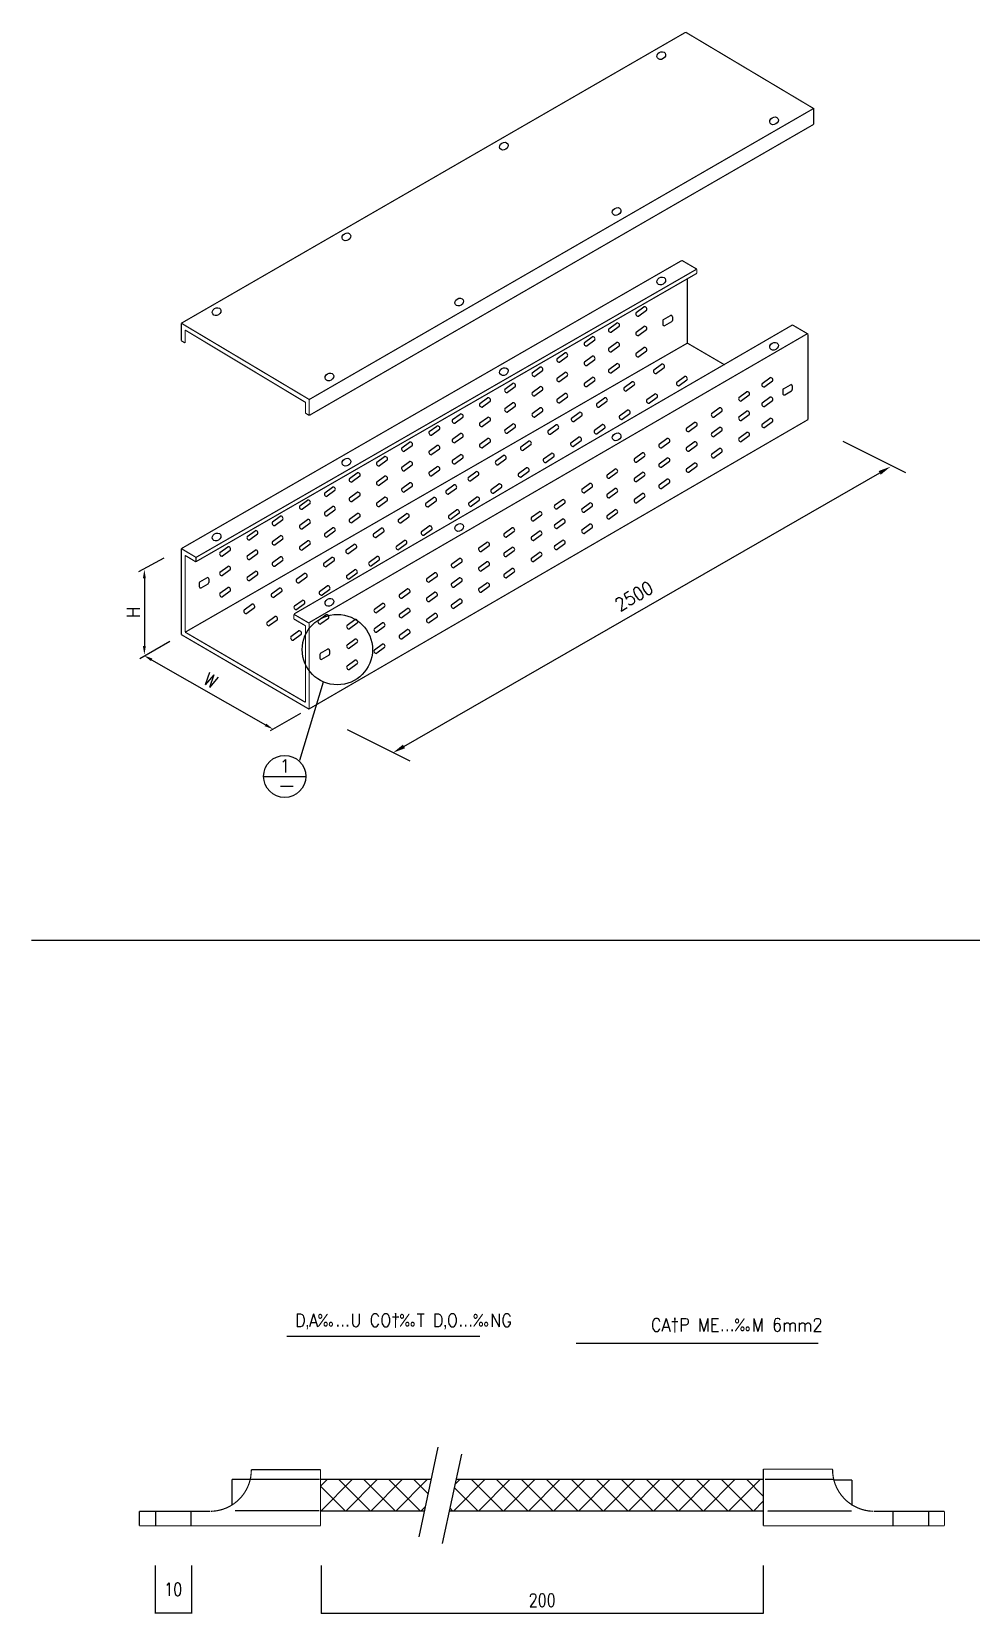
# Model space of a CAD drawing. Extents: x -5343388 to 7033982, y -486386 to 188356.
# Drawn here: x 561011 to 578941, y -87455 to -57260 of the extents above; entities that cross this region are included whole.
import ezdxf
from ezdxf.enums import TextEntityAlignment as Align

# ---------------------------------------------------------------- set-up
doc = ezdxf.new("R2010")
doc.units = 0
doc.header["$MEASUREMENT"] = 0
doc.linetypes.add('DASHED', pattern=[0.75, 0.5, -0.25])
for name, color, linetype in [('BTEXT', 5, 'Continuous'), ('Dim', 9, 'Continuous'), ('TRAYS', 6, 'Continuous')]:
    doc.layers.add(name, color=color, linetype=linetype)
doc.styles.add('ROMANS', font='romans.shx', dxfattribs={"width": 0.8, "height": 250, "bigfont": 'vns.shx'})
doc.dimstyles.new('KT-ARROW', dxfattribs={"dimtxt": 2.5, "dimasz": 2, "dimexe": 1, "dimexo": 0.0625, "dimgap": 0.09, "dimtad": 0, "dimdec": 4, "dimzin": 0, "dimdsep": 46, "dimtxsty": 'ROMANS', "dimcen": 0.09, "dimadec": 0, "dimazin": 0, "dimtfac": 1, "dimtdec": 4, "dimtmove": 2, "dimatfit": 3, "dimfxl": 1, "dimtvp": 1, "dimtolj": 1, "dimtzin": 0, "dimarcsym": 0})

# ---------------------------------------------------------------- blocks, each defined once
blk = doc.blocks.new('*D229')
at = {"layer": 'DEFPOINTS', "color": 0, "transparency": 16777216}
for p in [(563367, -86543), (564060, -86543), (563367, -87454)]:
    blk.add_point(p, dxfattribs=at)
at = {"layer": 'TRAYS', "color": 0, "lineweight": -2, "transparency": 16777216}
for p, q in [((563367, -86544), (563367, -87455)), ((564060, -86544), (564060, -87455)), ((564058, -87454), (563369, -87454))]:
    blk.add_line(p, q, dxfattribs=at)
at = {"layer": 'TRAYS', "color": 0, "transparency": 16777216}
for points in [[(563369, -87454), (563369, -87454), (563367, -87454)], [(564058, -87454), (564058, -87454), (564060, -87454)]]:
    blk.add_solid(points, dxfattribs=at)
at = {"layer": 'TRAYS', "color": 0, "transparency": 16777216, "insert": (563713, -86787), "char_height": 250, "attachment_point": 5, "style": 'ROMANS'}
blk.add_mtext('\\A1;\\P10', dxfattribs=at)
blk = doc.blocks.new('*D230')
at = {"layer": 'DEFPOINTS', "color": 0, "transparency": 16777216}
for p in [(566533, -86543), (574971, -86543), (574971, -87454)]:
    blk.add_point(p, dxfattribs=at)
at = {"layer": 'TRAYS', "color": 0, "lineweight": -2, "transparency": 16777216}
for p, q in [((566533, -86544), (566533, -87455)), ((574971, -86544), (574971, -87455)), ((566535, -87454), (574969, -87454))]:
    blk.add_line(p, q, dxfattribs=at)
at = {"layer": 'TRAYS', "color": 0, "transparency": 16777216}
for points in [[(566535, -87454), (566535, -87454), (566533, -87454)], [(574969, -87454), (574969, -87454), (574971, -87454)]]:
    blk.add_solid(points, dxfattribs=at)
at = {"layer": 'TRAYS', "color": 0, "transparency": 16777216, "insert": (570752, -87204), "char_height": 250, "attachment_point": 5, "style": 'ROMANS'}
blk.add_mtext('\\A1;200', dxfattribs=at)

msp = doc.modelspace()

# ---------------------------------------------------------------- linework, layer by layer
at = {"color": 7, "linetype": 'ByBlock'}
msp.add_line((568114.11309, -70905.71806), (577192.45716, -65682.68694), dxfattribs=at)
at = {"color": 0, "linetype": 'ByBlock'}
for p, q in [((563161.3461, -67693.87003), (563161.3461, -68990.83003)), ((563299.22912, -69250.83256), (565473.02459, -70494.06711))]:
    msp.add_line(p, q, dxfattribs=at)
at = {"color": 0}
for p, q in [((566522.86367, -85029.60831), (566657.50521, -84894.96677)), ((566997.80543, -85502.46677), (566522.86367, -85027.525)), ((566527.30229, -85502.46677), (567134.80229, -84894.96677)), ((567475.10251, -85502.46677), (566867.60251, -84894.96677)), ((567004.59937, -85502.46677), (567612.09937, -84894.96677)), ((567952.39958, -85502.46677), (567344.89958, -84894.96677)), ((567481.89644, -85502.46677), (568089.39644, -84894.96677)), ((568429.69666, -85502.46677), (567822.19666, -84894.96677)), ((567959.19352, -85502.46677), (568566.69352, -84894.96677)), ((568573.20917, -85168.68219), (568299.49374, -84894.96677)), ((569057.05716, -85502.46677), (569664.55716, -84894.96677)), ((569527.56031, -85502.46677), (569074.34606, -85049.25252)), ((569085.71402, -84996.51283), (569187.26009, -84894.96677)), ((570004.85738, -85502.46677), (569397.35738, -84894.96677)), ((569534.35424, -85502.46677), (570141.85424, -84894.96677)), ((570482.15446, -85502.46677), (569874.65446, -84894.96677)), ((570011.65132, -85502.46677), (570619.15132, -84894.96677)), ((570959.45154, -85502.46677), (570351.95154, -84894.96677)), ((570488.9484, -85502.46677), (571096.4484, -84894.96677)), ((571436.74861, -85502.46677), (570829.24861, -84894.96677)), ((570966.24547, -85502.46677), (571573.74547, -84894.96677)), ((571914.04569, -85502.46677), (571306.54569, -84894.96677)), ((571443.54255, -85502.46677), (572051.04255, -84894.96677)), ((572391.34277, -85502.46677), (571783.84277, -84894.96677)), ((571920.83963, -85502.46677), (572528.33963, -84894.96677)), ((572868.63985, -85502.46677), (572261.13985, -84894.96677)), ((572398.13671, -85502.46677), (573005.63671, -84894.96677)), ((573345.93692, -85502.46677), (572738.43692, -84894.96677)), ((572875.43378, -85502.46677), (573482.93378, -84894.96677)), ((573823.234, -85502.46677), (573215.734, -84894.96677)), ((573352.73086, -85502.46677), (573960.23086, -84894.96677)), ((574300.53108, -85502.46677), (573693.03108, -84894.96677)), ((573830.02794, -85502.46677), (574437.52794, -84894.96677)), ((574777.82816, -85502.46677), (574170.32816, -84894.96677)), ((574307.32501, -85502.46677), (574914.82501, -84894.96677)), ((574971.64192, -85218.98345), (574647.62523, -84894.96677)), ((568436.4906, -85502.46677), (568519.06016, -85419.8972)), ((569050.26323, -85502.46677), (568989.70884, -85441.91238)), ((574784.62209, -85502.46677), (574971.64192, -85315.44693))]:
    msp.add_line(p, q, dxfattribs=at)
at = {"color": 7, "linetype": 'ByBlock'}
for points in [[(577172.50975, -65648.01562), (577212.40457, -65717.35827), (577400.48513, -65563.0025)], [(568094.16568, -70871.04673), (568134.0605, -70940.38939), (567906.08513, -71025.4025)]]:
    msp.add_solid(points, dxfattribs=at)
at = {"color": 0, "linetype": 'ByBlock'}
for points in [[(563133.3461, -67693.87003), (563189.3461, -67693.87003), (563161.3461, -67525.87003)], [(563133.3461, -68990.83003), (563189.3461, -68990.83003), (563161.3461, -69158.83003)], [(563313.01624, -69226.46218), (563285.442, -69275.20294), (563153.00686, -69168.10983)], [(565486.81171, -70469.69673), (565459.23747, -70518.43749), (565619.24686, -70576.78983)]]:
    msp.add_solid(points, dxfattribs=at)
at = {"layer": 'BTEXT', "color": 7}
msp.add_line((561010.7426, -74604.70017), (633010.7426, -74604.70017), dxfattribs=at)
at = {"layer": 'Dim'}
for p, q in [((563532.6261, -67310.83003), (563047.1061, -67569.55003)), ((563073.1461, -69226.03003), (563649.3861, -68895.07003)), ((565570.4661, -70602.79003), (566146.7061, -70271.83003))]:
    msp.add_line(p, q, dxfattribs=at)
at = {"layer": 'TRAYS'}
for p, q in [((573052.8261, -62778.48241), (573052.8261, -62849.66326)), ((573065.43764, -62756.65191), (573198.15764, -62680.11953)), ((573090.61456, -62871.49376), (573223.33456, -62794.96137)), ((573235.9461, -62701.95003), (573235.9461, -62773.13087)), ((575354.43764, -64075.81191), (575487.15764, -63999.27953)), ((575341.8261, -64097.64241), (575341.8261, -64168.82326)), ((575379.61456, -64190.65376), (575512.33456, -64114.12137)), ((575524.9461, -64021.11003), (575524.9461, -64092.29087)), ((564207.9861, -67783.20241), (564207.9861, -67854.38326)), ((564220.59764, -67761.37191), (564353.31764, -67684.83953)), ((564245.77456, -67876.21376), (564378.49456, -67799.68137)), ((564391.1061, -67706.67003), (564391.1061, -67777.85087)), ((566524.71764, -69126.37191), (566657.43764, -69049.83953)), ((566695.2261, -69071.67003), (566695.2261, -69142.85087)), ((566512.1061, -69148.20241), (566512.1061, -69219.38326)), ((566549.89456, -69241.21376), (566682.61456, -69164.68137)), ((565436.4261, -71477.47003), (566241.6261, -71477.47003)), ((565758.0261, -71665.87003), (566000.4261, -71665.87003)), ((563373.91367, -85506.66677), (563373.91367, -85782.81677)), ((564050.11367, -85506.66677), (564050.11367, -85782.81677)), ((577444.39192, -85506.66677), (577444.39192, -85782.81677)), ((578120.59192, -85506.66677), (578120.59192, -85782.81677))]:
    msp.add_line(p, q, dxfattribs=at)
at = {"layer": 'TRAYS', "color": 7}
for p, q in [((576487.2261, -65079.07003), (577683.6261, -65676.67003)), ((566130.0261, -71167.87003), (566577.6261, -69669.07003)), ((567032.4261, -70581.07003), (568228.8261, -71178.67003)), ((565882.06367, -82164.96677), (569563.42163, -82164.96677)), ((571403.44192, -82295.46677), (576018.10237, -82295.46677))]:
    msp.add_line(p, q, dxfattribs=at)
at = {"layer": 'TRAYS', "color": 8}
for p, q in [((568764.17846, -84282.713), (568396.00088, -85990.80956)), ((569211.25114, -84414.10495), (568843.07357, -86122.20151))]:
    msp.add_line(p, q, dxfattribs=at)
at = {"layer": 'TRAYS', "linetype": 'DASHED'}
for p, q in [((566503.06367, -84896.46677), (565189.06367, -84896.46677)), ((576320.44192, -84896.46677), (575006.44192, -84896.46677)), ((566497.06367, -85499.46677), (564893.56367, -85499.46677)), ((576651.94192, -85503.96677), (575048.44192, -85503.96677))]:
    msp.add_line(p, q, dxfattribs=at)
at = {"layer": 'TRAYS', "const_width": 22.5}
for points in [[(563867.53672, -62826.01458), (573490.4621, -57270.76901)], [(573490.4621, -57270.76901), (575930.6621, -58726.76137), (575930.6621, -59030.42675)], [(566307.73672, -64282.00694), (575930.6621, -58726.76137)], [(566307.73672, -64585.67232), (575930.6621, -59030.42675)], [(563867.53672, -67128.65924), (573418.2221, -61627.53583)], [(564142.21672, -67299.17924), (573701.68004, -61793.02119)], [(564154.81672, -67373.09924), (573701.7861, -61874.10716)], [(573418.2221, -61627.53583), (573701.68004, -61793.02119)], [(573701.7861, -61795.03003), (573701.7861, -61874.10716)], [(573520.3461, -61978.17309), (573520.3461, -63207.27467)], [(563866.9461, -62825.98495), (566307.1461, -64281.97731), (566307.1461, -64585.64269)], [(563866.9461, -62825.98495), (563866.9461, -63161.03147)], [(563939.1861, -62956.07603), (566234.9061, -64336.09947), (566234.9061, -64543.46831)], [(563939.1861, -62956.07603), (563939.1861, -63203.20584)], [(566019.61672, -68375.21924), (575527.58602, -62859.0019)], [(566308.57672, -68539.85924), (575812.51255, -63025.34463)], [(575527.58602, -62859.0019), (575825.45403, -63032.89999)], [(575823.6261, -63038.40588), (575823.6261, -64666.36564)], [(563866.9461, -63161.03147), (563939.1861, -63203.20584)], [(563946.49672, -68720.45924), (573522.61599, -63205.97313)], [(573520.3461, -63204.64794), (574234.34992, -63621.48994)], [(566234.9061, -64543.46831), (566307.1461, -64585.64269)], [(566307.1461, -70188.13999), (575823.6261, -64666.36564)], [(563866.9461, -67128.6296), (564147.5061, -67296.03113)], [(563866.9461, -67128.6296), (563866.9461, -68770.8296)], [(563939.1861, -67258.72069), (564147.5061, -67383.94784)], [(563939.1861, -67258.72069), (563939.1861, -68723.12398)], [(564147.5061, -67296.03113), (564147.5061, -67383.94784)], [(566013.9861, -68381.88082), (566013.9861, -68471.97131)], [(566013.9861, -68382.09131), (566307.1461, -68553.24082)], [(566013.9861, -68471.97131), (566234.9061, -68600.94644)], [(566307.1461, -68553.24082), (566307.1461, -70195.44082)], [(563866.9461, -68770.8296), (566307.1461, -70195.44082)], [(563939.1861, -68723.12398), (566234.9061, -70063.38644)], [(566234.9061, -68600.94644), (566234.9061, -70063.38644)], [(566522.86367, -84712.56677), (565201.96367, -84712.56677)], [(566522.86367, -85782.81677), (566522.86367, -84712.56677)], [(574971.64192, -85782.81677), (574971.64192, -84702.06677)], [(574971.64192, -84702.06677), (576292.54192, -84702.06677)], [(564832.36367, -84894.66677), (564832.36367, -85385.01677)], [(565186.21367, -84894.66677), (564832.36367, -84894.66677)], [(566522.86367, -84894.96677), (568632.20811, -84894.96677)], [(569107.60212, -84894.96677), (574971.64192, -84894.96677)], [(576308.29192, -84908.16677), (576662.14192, -84908.16677)], [(576662.14192, -84908.16677), (576662.14192, -85398.51677)], [(564417.61367, -85506.66677), (563066.26367, -85506.66677)], [(563066.26367, -85506.66677), (563066.26367, -85782.81677)], [(566522.86367, -85502.46677), (568501.26242, -85502.46677)], [(568976.65643, -85502.46677), (574971.64192, -85502.46677)], [(577076.89192, -85506.66677), (578428.24192, -85506.66677)], [(578428.24192, -85506.66677), (578428.24192, -85782.81677)], [(563066.26367, -85782.81677), (566522.86367, -85782.81677)], [(578428.24192, -85782.81677), (574971.64192, -85782.81677)]]:
    msp.add_lwpolyline(points, dxfattribs=at)
at = {"layer": 'TRAYS'}
for points in [[(572546.06159, -62622.09009), (572692.53034, -62514.46004)], [(572741.9447, -62581.70576), (572595.47595, -62689.33581)], [(571558.43334, -63191.44264), (571704.9021, -63083.81259)], [(572024.55062, -62930.50471), (572171.01938, -62822.87466)], [(572220.43374, -62890.12038), (572073.96499, -62997.75043)], [(572546.06159, -62994.31469), (572692.53034, -62886.68464)], [(572741.9447, -62953.93036), (572595.47595, -63061.56041)], [(571036.92238, -63499.85727), (571183.39114, -63392.22721)], [(571754.31646, -63151.05831), (571607.84771, -63258.68836)], [(572024.55062, -63302.72931), (572171.01938, -63195.09926)], [(572220.43374, -63262.34498), (572073.96499, -63369.97503)], [(572546.06159, -63398.44427), (572692.53034, -63290.81422)], [(572741.9447, -63358.05994), (572595.47595, -63465.68999)], [(570563.56816, -63773.25898), (570710.03691, -63665.62892)], [(571232.8055, -63459.47293), (571086.33675, -63567.10299)], [(571558.43334, -63563.66724), (571704.9021, -63456.03719)], [(571754.31646, -63523.28291), (571607.84771, -63630.91296)], [(572024.55062, -63706.8589), (572171.01938, -63599.22884)], [(572220.43374, -63666.47456), (572073.96499, -63774.10462)], [(572882.63463, -63716.88651), (573029.10339, -63609.25646)], [(573078.51775, -63676.50218), (572932.04899, -63784.13223)], [(570042.05719, -64081.6736), (570188.52595, -63974.04355)], [(570759.45127, -63732.87464), (570612.98252, -63840.5047)], [(571036.92238, -63872.08186), (571183.39114, -63764.45181)], [(571232.8055, -63831.69753), (571086.33675, -63939.32758)], [(571558.43334, -63967.79683), (571704.9021, -63860.16677)], [(571754.31646, -63927.41249), (571607.84771, -64035.04255)], [(572314.01169, -64051.11632), (572460.48045, -63943.48626)], [(572509.89481, -64010.73198), (572363.42605, -64118.36204)], [(573319.00093, -63950.85617), (573465.46968, -63843.22611)], [(573514.88405, -63910.47183), (573368.41529, -64018.10189)], [(574950.97454, -63974.43224), (575097.4433, -63866.80218)], [(575146.85766, -63934.0479), (575000.3889, -64041.67796)], [(569563.11856, -64358.18324), (569709.58732, -64250.55318)], [(570237.94031, -64041.28927), (570091.47156, -64148.91932)], [(570563.56816, -64145.48358), (570710.03691, -64037.85352)], [(570759.45127, -64105.09924), (570612.98252, -64212.72929)], [(571036.92238, -64276.21145), (571183.39114, -64168.5814)], [(571232.8055, -64235.82712), (571086.33675, -64343.45717)], [(571792.50073, -64359.53094), (571938.96949, -64251.90089)], [(572750.37799, -64285.08597), (572896.84674, -64177.45592)], [(572946.26111, -64244.70164), (572799.79235, -64352.33169)], [(574506.839, -64242.38548), (574653.30775, -64134.75543)], [(574702.72212, -64202.00115), (574556.25336, -64309.6312)], [(574950.97454, -64346.65683), (575097.4433, -64239.02678)], [(575146.85766, -64306.2725), (575000.3889, -64413.90255)], [(569041.6076, -64666.59786), (569188.07636, -64558.96781)], [(569759.00168, -64317.7989), (569612.53293, -64425.42896)], [(570042.05719, -64453.8982), (570188.52595, -64346.26815)], [(570237.94031, -64413.51386), (570091.47156, -64521.14392)], [(570563.56816, -64549.61316), (570710.03691, -64441.98311)], [(570759.45127, -64509.22883), (570612.98252, -64616.85888)], [(571313.5621, -64636.04058), (571460.03086, -64528.41052)], [(571509.44522, -64595.65624), (571362.97646, -64703.2863)], [(571988.38385, -64319.14661), (571841.91509, -64426.77666)], [(572228.86703, -64593.50059), (572375.33578, -64485.87054)], [(572424.75015, -64553.11626), (572278.28139, -64660.74631)], [(573985.32804, -64550.8001), (574131.79679, -64443.17005)], [(574181.21116, -64510.41577), (574034.7424, -64618.04582)], [(574506.839, -64614.61008), (574653.30775, -64506.98002)], [(574702.72212, -64574.22574), (574556.25336, -64681.8558)], [(568597.81456, -64895.69294), (568744.28332, -64788.06289)], [(568793.69768, -64855.30861), (568647.22892, -64962.93866)], [(569237.49072, -64626.21353), (569091.02197, -64733.84358)], [(569563.11856, -64730.40784), (569709.58732, -64622.77778)], [(569759.00168, -64690.0235), (569612.53293, -64797.65355)], [(570042.05719, -64858.02778), (570188.52595, -64750.39773)], [(570237.94031, -64817.64345), (570091.47156, -64925.2735)], [(570864.58064, -64875.54989), (571011.0494, -64767.91983)], [(571060.46376, -64835.16555), (570913.99501, -64942.7956)], [(571749.9284, -64870.01023), (571896.39715, -64762.38018)], [(571945.81152, -64829.6259), (571799.34276, -64937.25595)], [(573506.38941, -64827.30974), (573652.85816, -64719.67969)], [(573702.27253, -64786.92541), (573555.80377, -64894.55546)], [(573985.32804, -64923.0247), (574131.79679, -64815.39465)], [(574181.21116, -64882.64037), (574034.7424, -64990.27042)], [(574506.839, -65018.73966), (574653.30775, -64911.10961)], [(574950.97454, -64750.78642), (575097.4433, -64643.15637)], [(575146.85766, -64710.40209), (575000.3889, -64818.03214)], [(568076.3036, -65204.10756), (568222.77236, -65096.47751)], [(568272.18672, -65163.72323), (568125.71796, -65271.35328)], [(568597.81456, -65267.91754), (568744.28332, -65160.28749)], [(569041.6076, -65038.82246), (569188.07636, -64931.19241)], [(569237.49072, -64998.43812), (569091.02197, -65106.06818)], [(569563.11856, -65134.53742), (569709.58732, -65026.90737)], [(569759.00168, -65094.15309), (569612.53293, -65201.78314)], [(570343.06968, -65183.96451), (570489.53844, -65076.33446)], [(570538.9528, -65143.58017), (570392.48405, -65251.21023)], [(571300.94694, -65109.51954), (571447.4157, -65001.88949)], [(571496.83006, -65069.1352), (571350.3613, -65176.76526)], [(572984.87845, -65135.72436), (573131.3472, -65028.09431)], [(573180.76156, -65095.34003), (573034.29281, -65202.97008)], [(573506.38941, -65199.53434), (573652.85816, -65091.90428)], [(573702.27253, -65159.15), (573555.80377, -65266.78006)], [(573985.32804, -65327.15429), (574131.79679, -65219.52423)], [(574702.72212, -64978.35533), (574556.25336, -65085.98538)], [(567597.36497, -65480.6172), (567743.83373, -65372.98715)], [(567793.24809, -65440.23287), (567646.77933, -65547.86292)], [(568076.3036, -65576.33216), (568222.77236, -65468.70211)], [(568793.69768, -65227.5332), (568647.22892, -65335.16326)], [(569041.6076, -65442.95204), (569188.07636, -65335.32199)], [(569237.49072, -65402.56771), (569091.02197, -65510.19776)], [(569864.13105, -65460.47414), (570010.59981, -65352.84409)], [(570060.01417, -65420.08981), (569913.54542, -65527.71986)], [(570779.43598, -65417.93416), (570925.90474, -65310.30411)], [(570975.3191, -65377.54983), (570828.85034, -65485.17988)], [(572511.52422, -65409.12607), (572657.99297, -65301.49602)], [(572707.40734, -65368.74174), (572560.93858, -65476.37179)], [(572984.87845, -65507.94896), (573131.3472, -65400.31891)], [(573180.76156, -65467.56463), (573034.29281, -65575.19468)], [(573506.38941, -65603.66392), (573652.85816, -65496.03387)], [(574181.21116, -65286.76995), (574034.7424, -65394.4)], [(567075.85401, -65789.03182), (567222.32276, -65681.40177)], [(567271.73713, -65748.64749), (567125.26837, -65856.27754)], [(567597.36497, -65852.8418), (567743.83373, -65745.21174)], [(567793.24809, -65812.45746), (567646.77933, -65920.08752)], [(568272.18672, -65535.94783), (568125.71796, -65643.57788)], [(568597.81456, -65672.04712), (568744.28332, -65564.41707)], [(568793.69768, -65631.66279), (568647.22892, -65739.29284)], [(569342.62009, -65768.88877), (569489.08885, -65661.25871)], [(569538.50321, -65728.50443), (569392.03446, -65836.13449)], [(570300.49735, -65694.4438), (570446.96611, -65586.81374)], [(570496.38047, -65654.05946), (570349.91171, -65761.68952)], [(571990.01326, -65717.5407), (572136.48201, -65609.91064)], [(572185.89638, -65677.15636), (572039.42762, -65784.78642)], [(572511.52422, -65781.35067), (572657.99297, -65673.72062)], [(572707.40734, -65740.96634), (572560.93858, -65848.59639)], [(572984.87845, -65912.07854), (573131.3472, -65804.44849)], [(573702.27253, -65563.27959), (573555.80377, -65670.90964)], [(566602.49978, -66062.43353), (566748.96854, -65954.80348)], [(566798.3829, -66022.0492), (566651.91414, -66129.67925)], [(567075.85401, -66161.25642), (567222.32276, -66053.62637)], [(567271.73713, -66120.87209), (567125.26837, -66228.50214)], [(568076.3036, -65980.46175), (568222.77236, -65872.83169)], [(568272.18672, -65940.07741), (568125.71796, -66047.70747)], [(568918.14168, -66019.17958), (569064.61044, -65911.54952)], [(569114.0248, -65978.79524), (568967.55604, -66086.4253)], [(569778.98639, -66002.85842), (569925.45515, -65895.22837)], [(569974.86951, -65962.47409), (569828.40075, -66070.10414)], [(571511.07463, -65994.05033), (571657.54338, -65886.42028)], [(571706.95775, -65953.666), (571560.48899, -66061.29605)], [(571990.01326, -66089.76529), (572136.48201, -65982.13524)], [(572185.89638, -66049.38096), (572039.42762, -66157.01101)], [(572511.52422, -66185.48026), (572657.99297, -66077.8502)], [(573180.76156, -65871.69421), (573034.29281, -65979.32426)], [(566126.51813, -66310.02688), (566272.98689, -66202.39683)], [(566322.40125, -66269.64255), (566175.9325, -66377.2726)], [(566602.49978, -66434.65813), (566748.96854, -66327.02808)], [(566798.3829, -66394.2738), (566651.91414, -66501.90385)], [(567597.36497, -66256.97138), (567743.83373, -66149.34133)], [(567793.24809, -66216.58705), (567646.77933, -66324.2171)], [(568533.49559, -66261.44899), (568679.96435, -66153.81893)], [(568729.37871, -66221.06465), (568582.90995, -66328.69471)], [(568969.86189, -66495.41864), (569116.33064, -66387.78859)], [(569354.50798, -66253.14923), (569500.97673, -66145.51918)], [(569550.3911, -66212.7649), (569403.92234, -66320.39495)], [(570545.77062, -66531.56004), (570692.23938, -66423.92998)], [(570989.56367, -66302.46496), (571136.03242, -66194.8349)], [(571185.44679, -66262.08062), (571038.97803, -66369.71067)], [(571511.07463, -66366.27493), (571657.54338, -66258.64488)], [(571706.95775, -66325.8906), (571560.48899, -66433.52065)], [(571990.01326, -66493.89488), (572136.48201, -66386.26483)], [(572707.40734, -66145.09592), (572560.93858, -66252.72597)], [(565605.00717, -66618.44151), (565751.47593, -66510.81145)], [(565800.89029, -66578.05717), (565654.42153, -66685.68723)], [(566126.51813, -66682.25148), (566272.98689, -66574.62143)], [(566322.40125, -66641.86715), (566175.9325, -66749.4972)], [(566602.49978, -66838.78772), (566748.96854, -66731.15766)], [(567075.85401, -66565.38601), (567222.32276, -66457.75595)], [(567271.73713, -66525.00167), (567125.26837, -66632.63172)], [(568011.98463, -66569.86361), (568158.45339, -66462.23356)], [(568207.86775, -66529.47928), (568061.39899, -66637.10933)], [(568448.35093, -66803.83326), (568594.81968, -66696.20321)], [(569165.74501, -66455.03431), (569019.27625, -66562.66436)], [(570741.65374, -66491.1757), (570595.18499, -66598.80575)], [(570989.56367, -66674.68955), (571136.03242, -66567.0595)], [(571185.44679, -66634.30522), (571038.97803, -66741.93527)], [(571511.07463, -66770.40451), (571657.54338, -66662.77446)], [(571706.95775, -66730.02018), (571560.48899, -66837.65023)], [(572185.89638, -66453.51054), (572039.42762, -66561.1406)], [(565126.06854, -66894.95114), (565272.5373, -66787.32109)], [(565321.95166, -66854.56681), (565175.48291, -66962.19686)], [(565605.00717, -66990.6661), (565751.47593, -66883.03605)], [(565800.89029, -66950.28177), (565654.42153, -67057.91182)], [(566126.51813, -67086.38107), (566272.98689, -66978.75101)], [(566798.3829, -66798.40338), (566651.91414, -66906.03344)], [(567533.046, -66846.37325), (567679.51476, -66738.74319)], [(567728.92912, -66805.98891), (567582.46036, -66913.61897)], [(567969.4123, -67080.3429), (568115.88105, -66972.71285)], [(568644.23405, -66763.44893), (568497.76529, -66871.07898)], [(569545.32103, -67116.4843), (569691.78979, -67008.85424)], [(570024.25966, -66839.97466), (570170.72842, -66732.34461)], [(570220.14278, -66799.59033), (570073.67402, -66907.22038)], [(570545.77062, -66903.78463), (570692.23938, -66796.15458)], [(570741.65374, -66863.4003), (570595.18499, -66971.03035)], [(570989.56367, -67078.81914), (571136.03242, -66971.18909)], [(564604.55758, -67203.36577), (564751.02634, -67095.73571)], [(564800.4407, -67162.98143), (564653.97194, -67270.61149)], [(565126.06854, -67267.17574), (565272.5373, -67159.54569)], [(565321.95166, -67226.79141), (565175.48291, -67334.42146)], [(565605.00717, -67394.79569), (565751.47593, -67287.16564)], [(566322.40125, -67045.99673), (566175.9325, -67153.62679)], [(566587.05663, -67405.07868), (566733.52538, -67297.44863)], [(567011.53504, -67154.78787), (567158.0038, -67047.15782)], [(567207.41816, -67114.40354), (567060.9494, -67222.03359)], [(567447.90134, -67388.75752), (567594.37009, -67281.12747)], [(568165.29542, -67039.95857), (568018.82666, -67147.58862)], [(569023.81007, -67424.89892), (569170.27883, -67317.26887)], [(569741.20415, -67076.09996), (569594.7354, -67183.73001)], [(570024.25966, -67212.19926), (570170.72842, -67104.5692)], [(570220.14278, -67171.81492), (570073.67402, -67279.44498)], [(570545.77062, -67307.91422), (570692.23938, -67200.28417)], [(570741.65374, -67267.52988), (570595.18499, -67375.15994)], [(571185.44679, -67038.4348), (571038.97803, -67146.06486)], [(564604.55758, -67575.59036), (564751.02634, -67467.96031)], [(564800.4407, -67535.20603), (564653.97194, -67642.83608)], [(565126.06854, -67671.30533), (565272.5373, -67563.67527)], [(565321.95166, -67630.92099), (565175.48291, -67738.55104)], [(565800.89029, -67354.41136), (565654.42153, -67462.04141)], [(566065.54566, -67713.4933), (566212.01442, -67605.86325)], [(566782.93975, -67364.69434), (566636.47099, -67472.3244)], [(567023.42292, -67639.04833), (567169.89168, -67531.41828)], [(567219.30604, -67598.664), (567072.83729, -67706.29405)], [(567643.78446, -67348.37319), (567497.3157, -67456.00324)], [(568550.45584, -67698.30063), (568696.9246, -67590.67058)], [(569219.69319, -67384.51458), (569073.22443, -67492.14464)], [(569545.32103, -67488.70889), (569691.78979, -67381.07884)], [(569741.20415, -67448.32456), (569594.7354, -67555.95461)], [(570024.25966, -67616.32884), (570170.72842, -67508.69879)], [(570220.14278, -67575.94451), (570073.67402, -67683.57456)], [(564604.55758, -67979.71995), (564751.02634, -67872.0899)], [(564800.4407, -67939.33562), (564653.97194, -68046.96567)], [(565586.60704, -67990.00294), (565733.07579, -67882.37289)], [(566261.42878, -67673.10897), (566114.96003, -67780.73902)], [(566501.91196, -67947.46296), (566648.38072, -67839.8329)], [(566697.79508, -67907.07862), (566551.32632, -68014.70867)], [(568028.94488, -68006.71525), (568175.41364, -67899.0852)], [(568746.33896, -67657.9163), (568599.87021, -67765.54635)], [(569023.81007, -67797.12352), (569170.27883, -67689.49346)], [(569219.69319, -67756.73918), (569073.22443, -67864.36924)], [(569545.32103, -67892.83848), (569691.78979, -67785.20842)], [(569741.20415, -67852.45414), (569594.7354, -67960.0842)], [(565065.09607, -68298.41756), (565211.56483, -68190.78751)], [(565782.49015, -67949.6186), (565636.0214, -68057.24866)], [(566022.97333, -68223.97259), (566169.44209, -68116.34254)], [(566218.85645, -68183.58826), (566072.3877, -68291.21831)], [(567550.00625, -68283.22489), (567696.47501, -68175.59484)], [(568224.828, -67966.33092), (568078.35925, -68073.96097)], [(568550.45584, -68070.52523), (568696.9246, -67962.89517)], [(568746.33896, -68030.14089), (568599.87021, -68137.77095)], [(569023.81007, -68201.2531), (569170.27883, -68093.62305)], [(569219.69319, -68160.86877), (569073.22443, -68268.49882)], [(565260.97919, -68258.03323), (565114.51044, -68365.66328)], [(565501.46237, -68532.38721), (565647.93113, -68424.75716)], [(565697.34549, -68492.00288), (565550.87673, -68599.63293)], [(566480.62558, -68500.48223), (566627.09434, -68392.85217)], [(566676.5087, -68460.09789), (566530.03994, -68567.72795)], [(567028.49529, -68591.63951), (567174.96405, -68484.00946)], [(567745.88937, -68242.84055), (567599.42062, -68350.47061)], [(568028.94488, -68378.93985), (568175.41364, -68271.3098)], [(568224.828, -68338.55552), (568078.35925, -68446.18557)], [(568550.45584, -68474.65481), (568696.9246, -68367.02476)], [(568746.33896, -68434.27048), (568599.87021, -68541.90053)], [(565959.11462, -68808.89685), (566105.58337, -68701.2668)], [(566154.99774, -68768.51252), (566008.52898, -68876.14257)], [(567224.37841, -68551.25518), (567077.90966, -68658.88523)], [(567550.00625, -68655.44949), (567696.47501, -68547.81943)], [(567745.88937, -68615.06515), (567599.42062, -68722.69521)], [(568028.94488, -68783.06943), (568175.41364, -68675.43938)], [(568224.828, -68742.6851), (568078.35925, -68850.31515)], [(567028.49529, -68963.86411), (567174.96405, -68856.23406)], [(567224.37841, -68923.47978), (567077.90966, -69031.10983)], [(567550.00625, -69059.57907), (567696.47501, -68951.94902)], [(567745.88937, -69019.19474), (567599.42062, -69126.82479)], [(567028.49529, -69367.99369), (567174.96405, -69260.36364)], [(567224.37841, -69327.60936), (567077.90966, -69435.23941)]]:
    msp.add_lwpolyline(points, dxfattribs=at)
at = {"layer": 'TRAYS', "color": 7}
for points in [[(565448.56367, -84722.46677, 0, 150, 0), (565498.69899, -84426.68568, 0, 0, 0), (565882.06367, -82164.96677, 0, 0, 0)], [(570839.44192, -85025.46677, 0, 150, 0), (570900.13819, -84731.67098, 0, 0, 0), (571403.44192, -82295.46677, 0, 0, 0)]]:
    msp.add_lwpolyline(points, format="xyseb", dxfattribs=at)
at = {"layer": 'TRAYS', "const_width": 22.5}
for points in [[(564433.36367, -85506.66677, 0.4098739817), (565201.96367, -84712.56677, 0.4098739817)], [(576292.54192, -84702.06677, 0.4070859933), (577061.14192, -85506.66677, 0.4070859933)]]:
    msp.add_lwpolyline(points, format="xyb", dxfattribs=at)
at = {"layer": 'TRAYS', "color": 7}
msp.add_circle((566844.0261, -69057.07003), 671.4, dxfattribs=at)
at = {"layer": 'TRAYS'}
msp.add_circle((565839.6261, -71477.47003), 402, dxfattribs=at)
for centre, radius, start, end in [((572583.66458, -62646.23668), 44.68829, 147.29364003, 285.325695679), ((572704.34171, -62557.55917), 44.68829, 327.293640018, 105.32569567), ((573078.0261, -62778.48241), 25.2, 119.969702749, 180), ((573210.7461, -62701.95003), 25.2, 0, 119.969702749), ((573210.7461, -62773.13087), 25.2, 299.969702749, 0), ((571716.71347, -63126.91172), 44.68829, 327.293640018, 105.32569567), ((572062.15362, -62954.65131), 44.68829, 147.29364003, 285.325695679), ((572182.83075, -62865.97379), 44.68829, 327.293640018, 105.32569567), ((572583.66458, -63018.46128), 44.68829, 147.29364003, 285.325695679), ((572704.34171, -62929.78377), 44.68829, 327.293640018, 105.32569567), ((573078.0261, -62849.66326), 25.2, 180, 299.969702749), ((571195.2025, -63435.32634), 44.68829, 327.293640018, 105.32569567), ((571596.03634, -63215.58923), 44.68829, 147.29364003, 285.325695679), ((572062.15362, -63326.8759), 44.68829, 147.29364003, 285.325695679), ((572182.83075, -63238.19839), 44.68829, 327.293640018, 105.32569567), ((572583.66458, -63422.59086), 44.68829, 147.29364003, 285.325695679), ((572704.34171, -63333.91335), 44.68829, 327.293640018, 105.32569567), ((570721.84828, -63708.72805), 44.68829, 327.293640018, 105.32569567), ((571074.52538, -63524.00386), 44.68829, 147.29364003, 285.325695679), ((571596.03634, -63587.81383), 44.68829, 147.29364003, 285.325695679), ((571716.71347, -63499.13632), 44.68829, 327.293640018, 105.32569567), ((572062.15362, -63731.00549), 44.68829, 147.29364003, 285.325695679), ((572182.83075, -63642.32797), 44.68829, 327.293640018, 105.32569567), ((573040.91475, -63652.35559), 44.68829, 327.293640018, 105.32569567), ((570200.33732, -64017.14268), 44.68829, 327.293640018, 105.32569567), ((570601.17115, -63797.40557), 44.68829, 147.29364003, 285.325695679), ((571074.52538, -63896.22846), 44.68829, 147.29364003, 285.325695679), ((571195.2025, -63807.55094), 44.68829, 327.293640018, 105.32569567), ((571596.03634, -63991.94342), 44.68829, 147.29364003, 285.325695679), ((571716.71347, -63903.2659), 44.68829, 327.293640018, 105.32569567), ((572472.29181, -63986.58539), 44.68829, 327.293640018, 105.32569567), ((572920.23763, -63741.0331), 44.68829, 147.29364003, 285.325695679), ((573356.60392, -63975.00276), 44.68829, 147.29364003, 285.325695679), ((573477.28105, -63886.32524), 44.68829, 327.293640018, 105.32569567), ((574988.57754, -63998.57883), 44.68829, 147.29364003, 285.325695679), ((575109.25466, -63909.90131), 44.68829, 327.293640018, 105.32569567), ((575499.7461, -64021.11003), 25.2, 0, 119.969702749), ((569721.39869, -64293.65231), 44.68829, 327.293640018, 105.32569567), ((570079.66019, -64105.82019), 44.68829, 147.29364003, 285.325695679), ((570601.17115, -64169.63017), 44.68829, 147.29364003, 285.325695679), ((570721.84828, -64080.95265), 44.68829, 327.293640018, 105.32569567), ((571074.52538, -64300.35804), 44.68829, 147.29364003, 285.325695679), ((571195.2025, -64211.68053), 44.68829, 327.293640018, 105.32569567), ((571950.78085, -64295.00002), 44.68829, 327.293640018, 105.32569567), ((572351.61469, -64075.26291), 44.68829, 147.29364003, 285.325695679), ((572787.98099, -64309.23256), 44.68829, 147.29364003, 285.325695679), ((572908.65811, -64220.55505), 44.68829, 327.293640018, 105.32569567), ((574544.442, -64266.53207), 44.68829, 147.29364003, 285.325695679), ((574665.11912, -64177.85456), 44.68829, 327.293640018, 105.32569567), ((575109.25466, -64282.12591), 44.68829, 327.293640018, 105.32569567), ((575367.0261, -64097.64241), 25.2, 119.969702749, 180), ((575367.0261, -64168.82326), 25.2, 180, 299.969702749), ((575499.7461, -64092.29087), 25.2, 299.969702749, 0), ((569199.88773, -64602.06694), 44.68829, 327.293640018, 105.32569567), ((569600.72156, -64382.32983), 44.68829, 147.29364003, 285.325695679), ((570079.66019, -64478.04479), 44.68829, 147.29364003, 285.325695679), ((570200.33732, -64389.36727), 44.68829, 327.293640018, 105.32569567), ((570601.17115, -64573.75975), 44.68829, 147.29364003, 285.325695679), ((570721.84828, -64485.08224), 44.68829, 327.293640018, 105.32569567), ((571471.84222, -64571.50965), 44.68829, 327.293640018, 105.32569567), ((571830.10373, -64383.67753), 44.68829, 147.29364003, 285.325695679), ((572266.47002, -64617.64718), 44.68829, 147.29364003, 285.325695679), ((572387.14715, -64528.96967), 44.68829, 327.293640018, 105.32569567), ((574022.93103, -64574.94669), 44.68829, 147.29364003, 285.325695679), ((574143.60816, -64486.26918), 44.68829, 327.293640018, 105.32569567), ((574544.442, -64638.75667), 44.68829, 147.29364003, 285.325695679), ((574665.11912, -64550.07915), 44.68829, 327.293640018, 105.32569567), ((574988.57754, -64370.80343), 44.68829, 147.29364003, 285.325695679), ((568635.41756, -64919.83953), 44.68829, 147.29364003, 285.325695679), ((568756.09468, -64831.16202), 44.68829, 327.293640018, 105.32569567), ((569079.2106, -64690.74445), 44.68829, 147.29364003, 285.325695679), ((569600.72156, -64754.55443), 44.68829, 147.29364003, 285.325695679), ((569721.39869, -64665.87691), 44.68829, 327.293640018, 105.32569567), ((570079.66019, -64882.17437), 44.68829, 147.29364003, 285.325695679), ((570200.33732, -64793.49686), 44.68829, 327.293640018, 105.32569567), ((570902.18364, -64899.69648), 44.68829, 147.29364003, 285.325695679), ((571022.86077, -64811.01896), 44.68829, 327.293640018, 105.32569567), ((571351.1651, -64660.18717), 44.68829, 147.29364003, 285.325695679), ((571787.53139, -64894.15682), 44.68829, 147.29364003, 285.325695679), ((571908.20852, -64805.47931), 44.68829, 327.293640018, 105.32569567), ((573543.9924, -64851.45633), 44.68829, 147.29364003, 285.325695679), ((573664.66953, -64762.77881), 44.68829, 327.293640018, 105.32569567), ((574143.60816, -64858.49378), 44.68829, 327.293640018, 105.32569567), ((574665.11912, -64954.20874), 44.68829, 327.293640018, 105.32569567), ((574988.57754, -64774.93301), 44.68829, 147.29364003, 285.325695679), ((575109.25466, -64686.2555), 44.68829, 327.293640018, 105.32569567), ((568113.9066, -65228.25415), 44.68829, 147.29364003, 285.325695679), ((568234.58372, -65139.57664), 44.68829, 327.293640018, 105.32569567), ((568756.09468, -65203.38661), 44.68829, 327.293640018, 105.32569567), ((569079.2106, -65062.96905), 44.68829, 147.29364003, 285.325695679), ((569199.88773, -64974.29153), 44.68829, 327.293640018, 105.32569567), ((569600.72156, -65158.68401), 44.68829, 147.29364003, 285.325695679), ((569721.39869, -65070.0065), 44.68829, 327.293640018, 105.32569567), ((570380.67268, -65208.1111), 44.68829, 147.29364003, 285.325695679), ((570501.3498, -65119.43358), 44.68829, 327.293640018, 105.32569567), ((571338.54994, -65133.66613), 44.68829, 147.29364003, 285.325695679), ((571459.22706, -65044.98861), 44.68829, 327.293640018, 105.32569567), ((573022.48144, -65159.87095), 44.68829, 147.29364003, 285.325695679), ((573143.15857, -65071.19344), 44.68829, 327.293640018, 105.32569567), ((573543.9924, -65223.68093), 44.68829, 147.29364003, 285.325695679), ((573664.66953, -65135.00341), 44.68829, 327.293640018, 105.32569567), ((574022.93103, -64947.17129), 44.68829, 147.29364003, 285.325695679), ((574143.60816, -65262.62336), 44.68829, 327.293640018, 105.32569567), ((574544.442, -65042.88625), 44.68829, 147.29364003, 285.325695679), ((567634.96797, -65504.76379), 44.68829, 147.29364003, 285.325695679), ((567755.64509, -65416.08628), 44.68829, 327.293640018, 105.32569567), ((568234.58372, -65511.80124), 44.68829, 327.293640018, 105.32569567), ((568635.41756, -65292.06413), 44.68829, 147.29364003, 285.325695679), ((569079.2106, -65467.09863), 44.68829, 147.29364003, 285.325695679), ((569199.88773, -65378.42112), 44.68829, 327.293640018, 105.32569567), ((569901.73405, -65484.62073), 44.68829, 147.29364003, 285.325695679), ((570022.41118, -65395.94322), 44.68829, 327.293640018, 105.32569567), ((570817.03898, -65442.08075), 44.68829, 147.29364003, 285.325695679), ((570937.7161, -65353.40324), 44.68829, 327.293640018, 105.32569567), ((572549.12722, -65433.27266), 44.68829, 147.29364003, 285.325695679), ((572669.80434, -65344.59515), 44.68829, 327.293640018, 105.32569567), ((573022.48144, -65532.09555), 44.68829, 147.29364003, 285.325695679), ((573143.15857, -65443.41804), 44.68829, 327.293640018, 105.32569567), ((573664.66953, -65539.133), 44.68829, 327.293640018, 105.32569567), ((574022.93103, -65351.30088), 44.68829, 147.29364003, 285.325695679), ((567113.45701, -65813.17841), 44.68829, 147.29364003, 285.325695679), ((567234.13413, -65724.5009), 44.68829, 327.293640018, 105.32569567), ((567755.64509, -65788.31087), 44.68829, 327.293640018, 105.32569567), ((568113.9066, -65600.47875), 44.68829, 147.29364003, 285.325695679), ((568635.41756, -65696.19371), 44.68829, 147.29364003, 285.325695679), ((568756.09468, -65607.5162), 44.68829, 327.293640018, 105.32569567), ((569380.22309, -65793.03536), 44.68829, 147.29364003, 285.325695679), ((569500.90021, -65704.35784), 44.68829, 327.293640018, 105.32569567), ((570338.10035, -65718.59039), 44.68829, 147.29364003, 285.325695679), ((570458.77747, -65629.91287), 44.68829, 327.293640018, 105.32569567), ((572027.61625, -65741.68729), 44.68829, 147.29364003, 285.325695679), ((572148.29338, -65653.00977), 44.68829, 327.293640018, 105.32569567), ((572549.12722, -65805.49726), 44.68829, 147.29364003, 285.325695679), ((572669.80434, -65716.81975), 44.68829, 327.293640018, 105.32569567), ((573143.15857, -65847.54762), 44.68829, 327.293640018, 105.32569567), ((573543.9924, -65627.81051), 44.68829, 147.29364003, 285.325695679), ((566640.10278, -66086.58012), 44.68829, 147.29364003, 285.325695679), ((566760.7799, -65997.90261), 44.68829, 327.293640018, 105.32569567), ((567234.13413, -66096.7255), 44.68829, 327.293640018, 105.32569567), ((567634.96797, -65876.98839), 44.68829, 147.29364003, 285.325695679), ((568113.9066, -66004.60834), 44.68829, 147.29364003, 285.325695679), ((568234.58372, -65915.93082), 44.68829, 327.293640018, 105.32569567), ((568955.74468, -66043.32617), 44.68829, 147.29364003, 285.325695679), ((569076.4218, -65954.64865), 44.68829, 327.293640018, 105.32569567), ((569816.58939, -66027.00501), 44.68829, 147.29364003, 285.325695679), ((569937.26651, -65938.3275), 44.68829, 327.293640018, 105.32569567), ((571548.67763, -66018.19692), 44.68829, 147.29364003, 285.325695679), ((571669.35475, -65929.51941), 44.68829, 327.293640018, 105.32569567), ((572027.61625, -66113.91188), 44.68829, 147.29364003, 285.325695679), ((572148.29338, -66025.23437), 44.68829, 327.293640018, 105.32569567), ((572669.80434, -66120.94933), 44.68829, 327.293640018, 105.32569567), ((573022.48144, -65936.22513), 44.68829, 147.29364003, 285.325695679), ((566164.12113, -66334.17347), 44.68829, 147.29364003, 285.325695679), ((566284.79825, -66245.49596), 44.68829, 327.293640018, 105.32569567), ((566760.7799, -66370.12721), 44.68829, 327.293640018, 105.32569567), ((567113.45701, -66185.40301), 44.68829, 147.29364003, 285.325695679), ((567634.96797, -66281.11797), 44.68829, 147.29364003, 285.325695679), ((567755.64509, -66192.44046), 44.68829, 327.293640018, 105.32569567), ((568571.09859, -66285.59558), 44.68829, 147.29364003, 285.325695679), ((568691.77571, -66196.91806), 44.68829, 327.293640018, 105.32569567), ((569128.14201, -66430.88772), 44.68829, 327.293640018, 105.32569567), ((569392.11097, -66277.29582), 44.68829, 147.29364003, 285.325695679), ((569512.7881, -66188.61831), 44.68829, 327.293640018, 105.32569567), ((570704.05075, -66467.02911), 44.68829, 327.293640018, 105.32569567), ((571027.16666, -66326.61155), 44.68829, 147.29364003, 285.325695679), ((571147.84379, -66237.93403), 44.68829, 327.293640018, 105.32569567), ((571548.67763, -66390.42152), 44.68829, 147.29364003, 285.325695679), ((571669.35475, -66301.74401), 44.68829, 327.293640018, 105.32569567), ((572148.29338, -66429.36395), 44.68829, 327.293640018, 105.32569567), ((572549.12722, -66209.62685), 44.68829, 147.29364003, 285.325695679), ((565642.61017, -66642.5881), 44.68829, 147.29364003, 285.325695679), ((565763.28729, -66553.91058), 44.68829, 327.293640018, 105.32569567), ((566164.12113, -66706.39807), 44.68829, 147.29364003, 285.325695679), ((566284.79825, -66617.72056), 44.68829, 327.293640018, 105.32569567), ((566640.10278, -66458.80472), 44.68829, 147.29364003, 285.325695679), ((566760.7799, -66774.25679), 44.68829, 327.293640018, 105.32569567), ((567113.45701, -66589.5326), 44.68829, 147.29364003, 285.325695679), ((567234.13413, -66500.85508), 44.68829, 327.293640018, 105.32569567), ((568049.58763, -66594.0102), 44.68829, 147.29364003, 285.325695679), ((568170.26475, -66505.33269), 44.68829, 327.293640018, 105.32569567), ((568606.63105, -66739.30234), 44.68829, 327.293640018, 105.32569567), ((569007.46489, -66519.56523), 44.68829, 147.29364003, 285.325695679), ((570182.53978, -66775.44373), 44.68829, 327.293640018, 105.32569567), ((570583.37362, -66555.70663), 44.68829, 147.29364003, 285.325695679), ((571027.16666, -66698.83614), 44.68829, 147.29364003, 285.325695679), ((571147.84379, -66610.15863), 44.68829, 327.293640018, 105.32569567), ((571669.35475, -66705.87359), 44.68829, 327.293640018, 105.32569567), ((572027.61625, -66518.04147), 44.68829, 147.29364003, 285.325695679), ((565163.67154, -66919.09773), 44.68829, 147.29364003, 285.325695679), ((565284.34866, -66830.42022), 44.68829, 327.293640018, 105.32569567), ((565642.61017, -67014.8127), 44.68829, 147.29364003, 285.325695679), ((565763.28729, -66926.13518), 44.68829, 327.293640018, 105.32569567), ((566284.79825, -67021.85014), 44.68829, 327.293640018, 105.32569567), ((566640.10278, -66862.93431), 44.68829, 147.29364003, 285.325695679), ((567570.649, -66870.51984), 44.68829, 147.29364003, 285.325695679), ((567691.32612, -66781.84232), 44.68829, 327.293640018, 105.32569567), ((568127.69242, -67015.81198), 44.68829, 327.293640018, 105.32569567), ((568485.95392, -66827.97985), 44.68829, 147.29364003, 285.325695679), ((569703.60115, -67051.95337), 44.68829, 327.293640018, 105.32569567), ((570061.86266, -66864.12125), 44.68829, 147.29364003, 285.325695679), ((570583.37362, -66927.93122), 44.68829, 147.29364003, 285.325695679), ((570704.05075, -66839.25371), 44.68829, 327.293640018, 105.32569567), ((571147.84379, -67014.28821), 44.68829, 327.293640018, 105.32569567), ((571548.67763, -66794.55111), 44.68829, 147.29364003, 285.325695679), ((564642.16058, -67227.51236), 44.68829, 147.29364003, 285.325695679), ((564762.8377, -67138.83484), 44.68829, 327.293640018, 105.32569567), ((565163.67154, -67291.32233), 44.68829, 147.29364003, 285.325695679), ((565284.34866, -67202.64482), 44.68829, 327.293640018, 105.32569567), ((565763.28729, -67330.26477), 44.68829, 327.293640018, 105.32569567), ((566164.12113, -67110.52766), 44.68829, 147.29364003, 285.325695679), ((566745.33675, -67340.54775), 44.68829, 327.293640018, 105.32569567), ((567049.13804, -67178.93446), 44.68829, 147.29364003, 285.325695679), ((567169.81516, -67090.25695), 44.68829, 327.293640018, 105.32569567), ((567606.18146, -67324.2266), 44.68829, 327.293640018, 105.32569567), ((568007.0153, -67104.48949), 44.68829, 147.29364003, 285.325695679), ((569182.09019, -67360.36799), 44.68829, 327.293640018, 105.32569567), ((569582.92403, -67140.63089), 44.68829, 147.29364003, 285.325695679), ((570061.86266, -67236.34585), 44.68829, 147.29364003, 285.325695679), ((570182.53978, -67147.66833), 44.68829, 327.293640018, 105.32569567), ((570583.37362, -67332.06081), 44.68829, 147.29364003, 285.325695679), ((570704.05075, -67243.38329), 44.68829, 327.293640018, 105.32569567), ((571027.16666, -67102.96573), 44.68829, 147.29364003, 285.325695679), ((564642.16058, -67599.73695), 44.68829, 147.29364003, 285.325695679), ((564762.8377, -67511.05944), 44.68829, 327.293640018, 105.32569567), ((565284.34866, -67606.7744), 44.68829, 327.293640018, 105.32569567), ((565642.61017, -67418.94228), 44.68829, 147.29364003, 285.325695679), ((566223.82579, -67648.96238), 44.68829, 327.293640018, 105.32569567), ((566624.65962, -67429.22527), 44.68829, 147.29364003, 285.325695679), ((567181.70304, -67574.51741), 44.68829, 327.293640018, 105.32569567), ((567485.50433, -67412.90411), 44.68829, 147.29364003, 285.325695679), ((568708.73597, -67633.76971), 44.68829, 327.293640018, 105.32569567), ((569061.41307, -67449.04551), 44.68829, 147.29364003, 285.325695679), ((569582.92403, -67512.85548), 44.68829, 147.29364003, 285.325695679), ((569703.60115, -67424.17797), 44.68829, 327.293640018, 105.32569567), ((570061.86266, -67640.47543), 44.68829, 147.29364003, 285.325695679), ((570182.53978, -67551.79792), 44.68829, 327.293640018, 105.32569567), ((564233.1861, -67783.20241), 25.2, 119.969702749, 180), ((564233.1861, -67854.38326), 25.2, 180, 299.969702749), ((564365.9061, -67706.67003), 25.2, 0, 119.969702749), ((564365.9061, -67777.85087), 25.2, 299.969702749, 0), ((564762.8377, -67915.18902), 44.68829, 327.293640018, 105.32569567), ((565163.67154, -67695.45192), 44.68829, 147.29364003, 285.325695679), ((565744.88716, -67925.47201), 44.68829, 327.293640018, 105.32569567), ((566103.14866, -67737.63989), 44.68829, 147.29364003, 285.325695679), ((566660.19208, -67882.93203), 44.68829, 327.293640018, 105.32569567), ((567061.02592, -67663.19492), 44.68829, 147.29364003, 285.325695679), ((568187.225, -67942.18433), 44.68829, 327.293640018, 105.32569567), ((568588.05884, -67722.44722), 44.68829, 147.29364003, 285.325695679), ((569061.41307, -67821.27011), 44.68829, 147.29364003, 285.325695679), ((569182.09019, -67732.59259), 44.68829, 327.293640018, 105.32569567), ((569582.92403, -67916.98507), 44.68829, 147.29364003, 285.325695679), ((569703.60115, -67828.30755), 44.68829, 327.293640018, 105.32569567), ((564642.16058, -68003.86654), 44.68829, 147.29364003, 285.325695679), ((565223.3762, -68233.88664), 44.68829, 327.293640018, 105.32569567), ((565624.21003, -68014.14953), 44.68829, 147.29364003, 285.325695679), ((566060.57633, -68248.11918), 44.68829, 147.29364003, 285.325695679), ((566181.25345, -68159.44167), 44.68829, 327.293640018, 105.32569567), ((566539.51496, -67971.60955), 44.68829, 147.29364003, 285.325695679), ((567708.28638, -68218.69396), 44.68829, 327.293640018, 105.32569567), ((568066.54788, -68030.86184), 44.68829, 147.29364003, 285.325695679), ((568588.05884, -68094.67182), 44.68829, 147.29364003, 285.325695679), ((568708.73597, -68005.9943), 44.68829, 327.293640018, 105.32569567), ((569061.41307, -68225.39969), 44.68829, 147.29364003, 285.325695679), ((569182.09019, -68136.72218), 44.68829, 327.293640018, 105.32569567), ((565102.69907, -68322.56415), 44.68829, 147.29364003, 285.325695679), ((565539.06537, -68556.53381), 44.68829, 147.29364003, 285.325695679), ((565659.74249, -68467.85629), 44.68829, 327.293640018, 105.32569567), ((566518.22858, -68524.62882), 44.68829, 147.29364003, 285.325695679), ((566638.9057, -68435.9513), 44.68829, 327.293640018, 105.32569567), ((567186.77541, -68527.10859), 44.68829, 327.293640018, 105.32569567), ((567587.60925, -68307.37148), 44.68829, 147.29364003, 285.325695679), ((568066.54788, -68403.08644), 44.68829, 147.29364003, 285.325695679), ((568187.225, -68314.40893), 44.68829, 327.293640018, 105.32569567), ((568588.05884, -68498.8014), 44.68829, 147.29364003, 285.325695679), ((568708.73597, -68410.12389), 44.68829, 327.293640018, 105.32569567), ((565996.71762, -68833.04344), 44.68829, 147.29364003, 285.325695679), ((566117.39474, -68744.36593), 44.68829, 327.293640018, 105.32569567), ((567066.09829, -68615.7861), 44.68829, 147.29364003, 285.325695679), ((567587.60925, -68679.59608), 44.68829, 147.29364003, 285.325695679), ((567708.28638, -68590.91856), 44.68829, 327.293640018, 105.32569567), ((568066.54788, -68807.21603), 44.68829, 147.29364003, 285.325695679), ((568187.225, -68718.53851), 44.68829, 327.293640018, 105.32569567), ((566537.3061, -69148.20241), 25.2, 119.969702749, 180), ((566670.0261, -69071.67003), 25.2, 0, 119.969702749), ((566670.0261, -69142.85087), 25.2, 299.969702749, 0), ((567066.09829, -68988.0107), 44.68829, 147.29364003, 285.325695679), ((567186.77541, -68899.33319), 44.68829, 327.293640018, 105.32569567), ((567587.60925, -69083.72566), 44.68829, 147.29364003, 285.325695679), ((567708.28638, -68995.04815), 44.68829, 327.293640018, 105.32569567), ((566537.3061, -69219.38326), 25.2, 180, 299.969702749), ((567066.09829, -69392.14028), 44.68829, 147.29364003, 285.325695679), ((567186.77541, -69303.46277), 44.68829, 327.293640018, 105.32569567)]:
    msp.add_arc(centre, radius, start, end, dxfattribs=at)
for centre in [(573023.89247, -57716.38577), (575175.97247, -58962.94577), (570020.34228, -59446.33079), (572172.42228, -60692.89079), (567016.79208, -61176.2758), (573023.89247, -62019.03043), (569168.87208, -62422.8358), (564539.36692, -62604.20876), (575175.97247, -63265.59043), (570020.34228, -63748.97544), (566691.44692, -63850.76876), (572172.42228, -64995.53544), (567016.79208, -65478.92046), (569168.87208, -66725.48046), (564539.36692, -66906.85341), (566691.44692, -68153.41341)]:
    msp.add_ellipse(centre, major_axis=(-73.79018, -45.637), ratio=0.801282658, dxfattribs=at)

# ---------------------------------------------------------------- texts
at = {"color": 7, "linetype": 'ByBlock', "style": 'ROMANS', "width": 0.9}
msp.add_text('2500', height=250, rotation=29.913049752, dxfattribs=at).set_placement((572503.67957, -68034.16755), align=Align.MIDDLE_CENTER)
at = {"color": 0, "linetype": 'ByBlock', "style": 'ROMANS', "width": 0.9}
for s, rotation, p in [('H', 90, (562951.3461, -68342.35003)), ('W', 330.501736985, (564425.69026, -69646.832))]:
    msp.add_text(s, height=250, rotation=rotation, dxfattribs=at).set_placement(p, align=Align.MIDDLE_CENTER)
msp.add_text('1', height=250, dxfattribs=at).set_placement((565844.31181, -71278.27003), align=Align.MIDDLE_CENTER)
at = {"layer": 'TRAYS', "color": 7, "style": 'ROMANS', "width": 0.9}
for s, p in [('D‚A‰…U CO†‰T D‚O…‰NG', (568105.81367, -81984.96677)), ('CA†P ME…‰M 6mm2', (574463.44192, -82073.46677))]:
    msp.add_text(s, height=250, dxfattribs=at).set_placement(p, align=Align.CENTER)

# ---------------------------------------------------------------- dimensions: what is measured, and where the dimension line sits
at = {"layer": 'TRAYS', "color": 7}
for base, p1, p2, text, picture, middle in [((563366.56367, -87453.96677), (564059.56367, -86543.46677), (563366.56367, -86543.46677), '\\P10', '*D229', (563713.06367, -86787.3001)), ((574970.60187, -87453.96677), (566533.06367, -86543.46677), (574970.60187, -86543.46677), '200', '*D230', (570751.83277, -87203.96677))]:
    dim = msp.add_linear_dim(base=base, p1=p1, p2=p2, text=text, dimstyle='KT-ARROW', dxfattribs=at)
    dim.commit()
    dim.dimension.update_dxf_attribs({"geometry": picture, "text_midpoint": middle})

doc.saveas('drawing.dxf')
